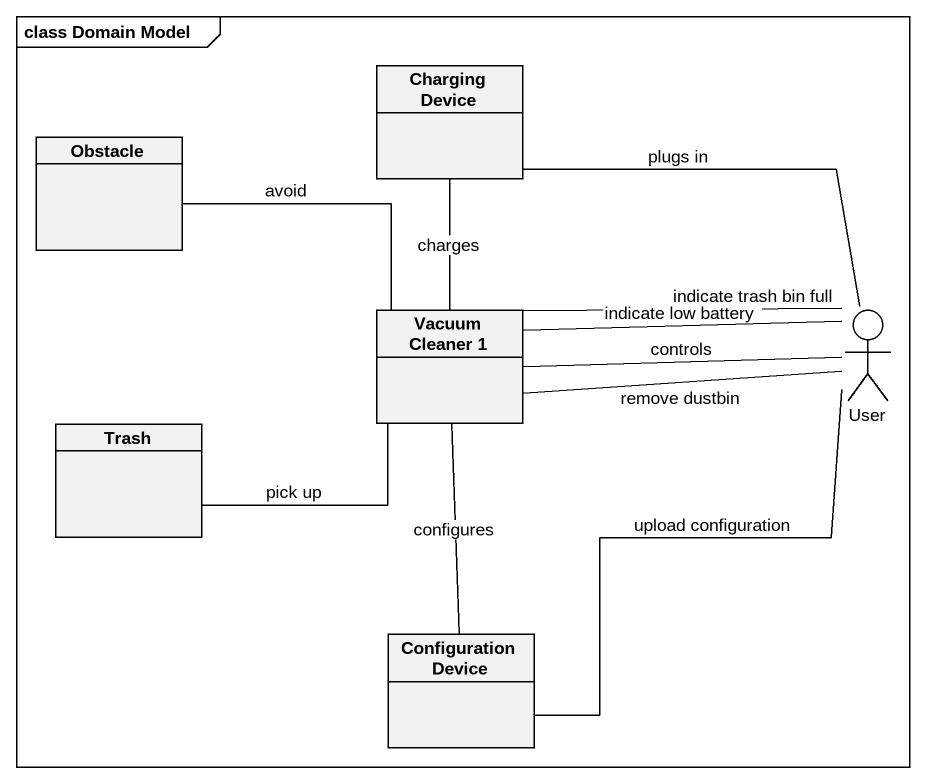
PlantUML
@startuml
mainframe class Domain Model
allowmixing
hide circle
hide empty members
class "Charging Device" as Charging_Device
class Obstacle
class "Vacuum Cleaner 1" as Vacuum_Cleaner_1
actor User
class Trash
class "Configuration Device" as Configuration_Device
Charging_Device -- Vacuum_Cleaner_1 : charges
Vacuum_Cleaner_1 -left- Obstacle : avoid
Vacuum_Cleaner_1 -right- User : remove dustbin
Vacuum_Cleaner_1 -right- User : indicate low battery
Vacuum_Cleaner_1 -right- User : indicate trash bin full
Vacuum_Cleaner_1 -left- Trash : pick up
User -up- Charging_Device : plugs in
User -left- Vacuum_Cleaner_1 : controls
Configuration_Device -up- Vacuum_Cleaner_1 : configures
Configuration_Device -up- User : upload configuration
@enduml
